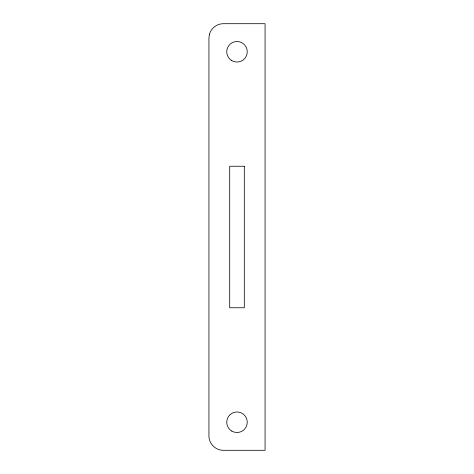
<?xml version="1.0" encoding="UTF-8"?>
<svg xmlns="http://www.w3.org/2000/svg" width="474" height="474" viewBox="0 0 474 474"><rect width="100%" height="100%" fill="white"/><g stroke="black" fill="none" stroke-linecap="round" stroke-linejoin="round"><path stroke-width="0.71" d="M209.419 34.27L208.933 37.956L208.933 436.044C208.886 443.676 215.563 450.347 223.189 450.3L265.067 450.3L265.067 23.7L223.189 23.7C216.891 23.736 211.084 28.191 209.419 34.27M244.3 166.244L229.7 166.244L229.7 307.756L244.3 307.756L244.3 166.244M231.798 431.085A10.268 10.268 0 0 0 247.262 422.316A10.268 10.268 0 0 0 231.934 413.304A10.268 10.268 0 0 0 231.798 431.085M231.798 60.619A10.268 10.268 0 0 0 247.262 51.844A10.268 10.268 0 0 0 231.934 42.838A10.268 10.268 0 0 0 231.798 60.619"/></g></svg>
